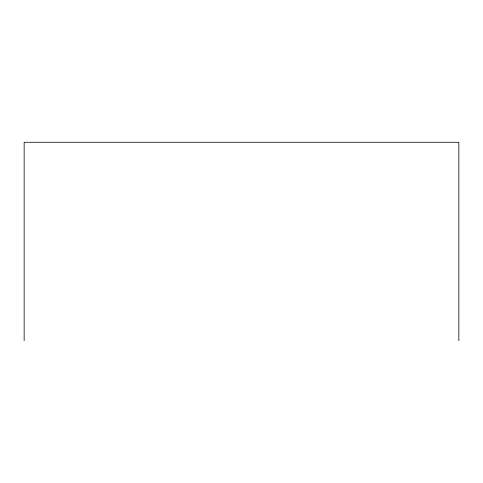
<?xml version="1.0" encoding="UTF-8"?>
<svg xmlns="http://www.w3.org/2000/svg" width="483" height="483" viewBox="0 0 483 483"><rect width="100%" height="100%" fill="white"/><g stroke="black" fill="none" stroke-linecap="round" stroke-linejoin="round"><path stroke-width="0.72" d="M458.85 340.72L458.85 142.28L24.15 142.28L24.15 340.72"/></g></svg>
